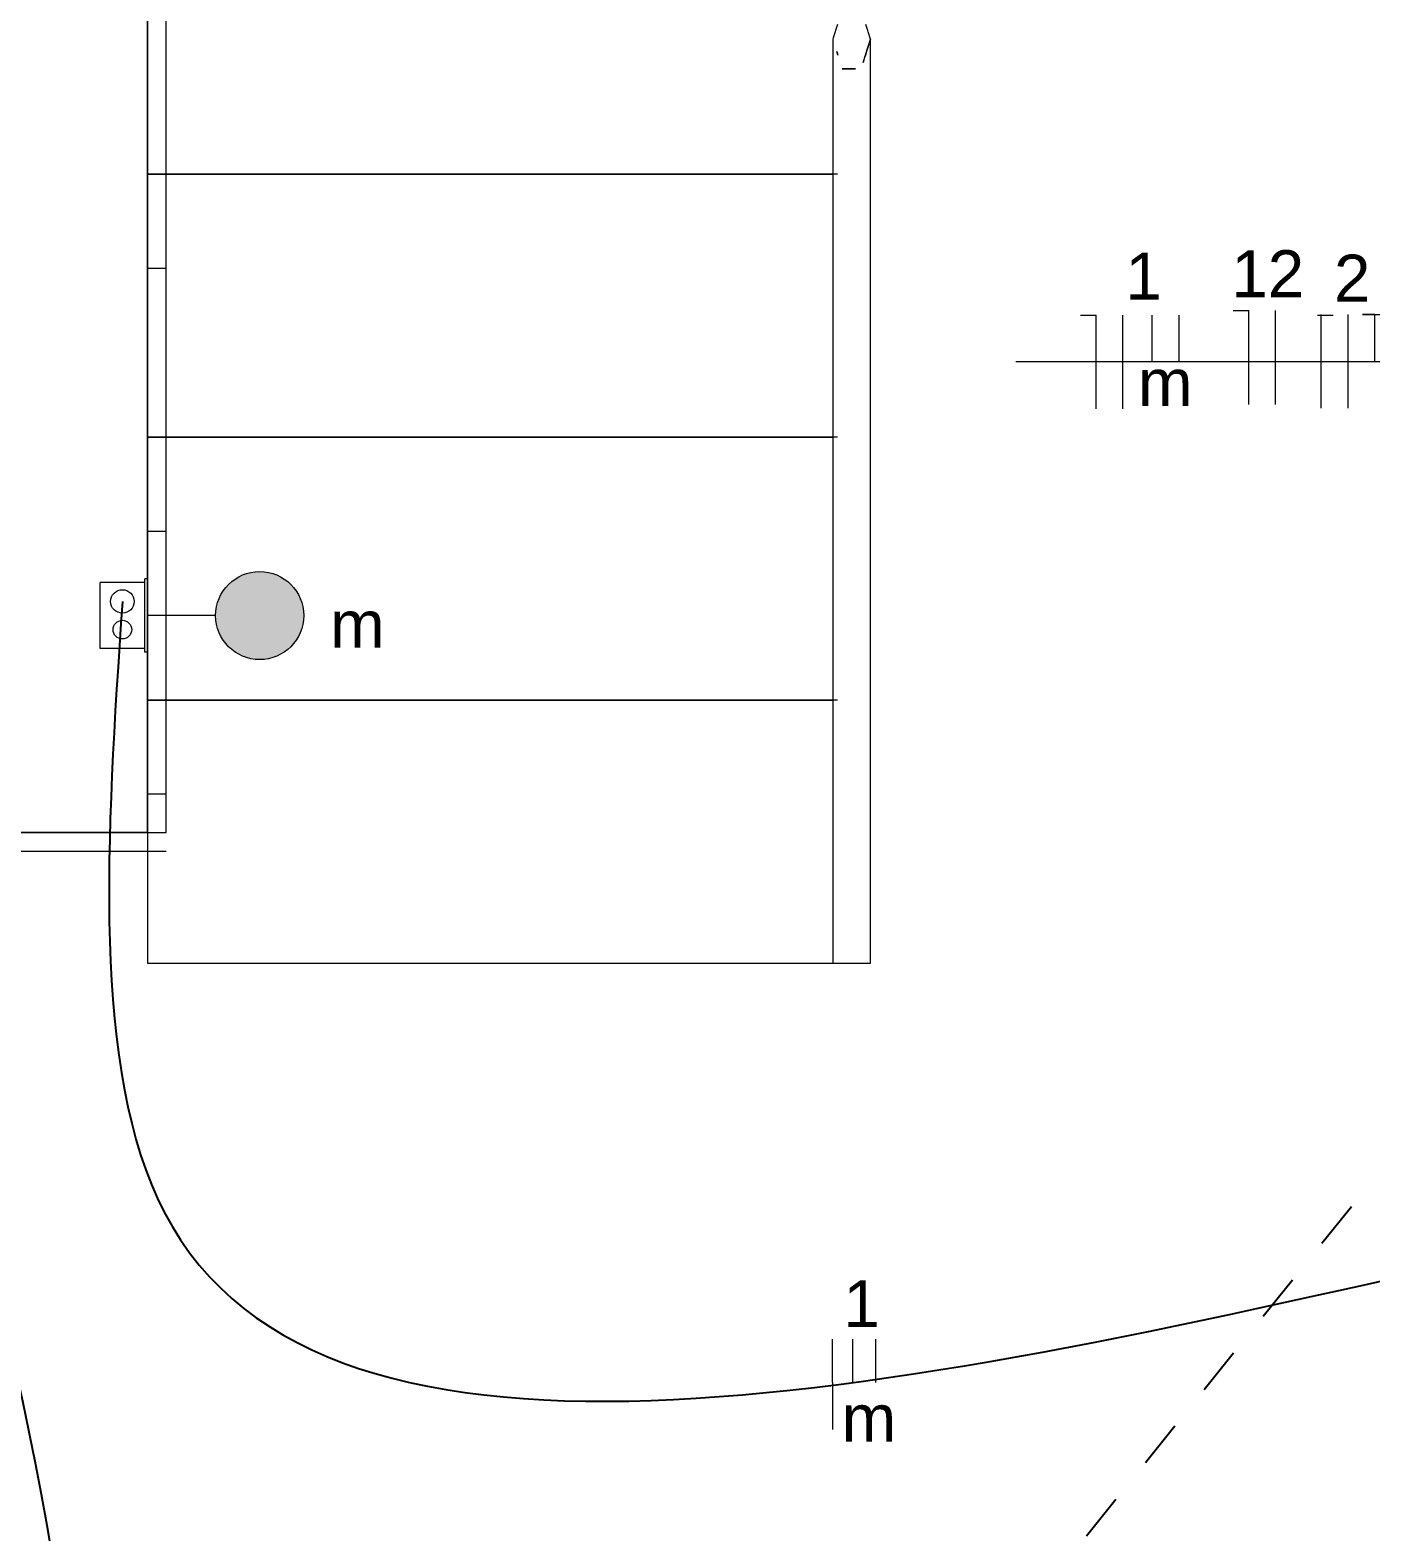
# Model space of a CAD drawing. Header units: millimetres. Extents: x 3.1 to 48, y 1.7 to 17.8.
# Drawn here: x 8.069 to 10.926, y 10.749 to 13.948 of the extents above; entities that cross this region are included whole.
import ezdxf

# ---------------------------------------------------------------- set-up
doc = ezdxf.new("R2010")
doc.units = ezdxf.units.MM
doc.linetypes.add('ACAD_ISO07W100', pattern=[3, 0, -3])
doc.layers.add('El- Eletroduto Piso', color=4, linetype='ACAD_ISO07W100')
doc.layers.add('EL-Eletroduto', color=30, linetype='Continuous')
for name, color, linetype, lineweight in [('EL-Fios (Fase 1)', 2, 'Continuous', 15), ('EL-Fios (Fase 2)', 18, 'Continuous', 15), ('EL-Fios (Neutro)', 154, 'Continuous', 15), ('EL-Fios (Retorno)', 10, 'Continuous', 15), ('EL-Fios (Terra)', 92, 'Continuous', 15), ('EL-Interruptor', 3, 'Continuous', 20), ('EL-Textos fios', 1, 'Continuous', 9), ('IFC-Caixa de passagem-Contorno', 44, 'Continuous', 5), ('IFC-Elemento construtivo genérico-Contorno', 253, 'Continuous', 5), ('IFC-Escada-Contorno', 253, 'Continuous', 5), ('IFC-Parede padrão-Contorno', 253, 'Continuous', 5), ('Textos', 2, 'Continuous', 9)]:
    doc.layers.add(name, color=color, linetype=linetype, lineweight=lineweight)
doc.styles.add('Arial', font='arial.ttf')

msp = doc.modelspace()

# ---------------------------------------------------------------- hatches: boundary and pattern name
at = {"layer": 'EL-Interruptor', "linetype": 'Continuous'}
msp.add_hatch(color=81, dxfattribs=at).paths.add_polyline_path([(8.6508, 12.6847), (8.6522, 12.701), (8.6508, 12.7172), (8.6466, 12.733), (8.6397, 12.7478), (8.6303, 12.7612), (8.6188, 12.7728), (8.6054, 12.7822), (8.5906, 12.7891), (8.5748, 12.7933), (8.5585, 12.7947), (8.5422, 12.7933), (8.5264, 12.7891), (8.5116, 12.7822), (8.4982, 12.7728), (8.4867, 12.7612), (8.4773, 12.7478), (8.4704, 12.733), (8.4662, 12.7172), (8.4647, 12.701), (8.4662, 12.6847), (8.4704, 12.6689), (8.4773, 12.6541), (8.4867, 12.6407), (8.4982, 12.6292), (8.5116, 12.6198), (8.5264, 12.6129), (8.5422, 12.6086), (8.5585, 12.6072), (8.5748, 12.6086), (8.5906, 12.6129), (8.6054, 12.6198), (8.6188, 12.6292), (8.6303, 12.6407), (8.6397, 12.6541), (8.6466, 12.6689)])

# ---------------------------------------------------------------- linework, layer by layer
at = {"layer": 'El- Eletroduto Piso', "ltscale": 0.01}
msp.add_line((5.6796, 4.977), (12.5478, 13.509), dxfattribs=at)
at = {"layer": 'EL-Eletroduto'}
for points in [[(8.1856, 8.463), (8.1856, 10.1606), (6.8436, 14.3227)], [(8.266, 12.731), (8.3551, 11.4307), (11.2096, 11.3435)]]:
    msp.add_spline(points, degree=3, dxfattribs=at)
at = {"layer": 'EL-Fios (Fase 1)'}
for p, q in [((10.3974, 13.141), (10.3974, 13.341)), ((10.8771, 13.1423), (10.8771, 13.3423)), ((9.7787, 11.0676), (9.7787, 11.1596)), ((9.7787, 11.0676), (9.7787, 10.9673))]:
    msp.add_line(p, q, dxfattribs=at)
at = {"layer": 'EL-Fios (Fase 2)'}
msp.add_line((10.7226, 13.1505), (10.7226, 13.3505), dxfattribs=at)
at = {"layer": 'EL-Fios (Neutro)'}
for p, q in [((10.3069, 13.341), (10.3402, 13.341)), ((10.3402, 13.141), (10.3402, 13.341)), ((10.6321, 13.3505), (10.6655, 13.3505)), ((10.6655, 13.1505), (10.6655, 13.3505)), ((10.8122, 13.341), (10.8455, 13.341)), ((10.82, 13.1423), (10.82, 13.3423))]:
    msp.add_line(p, q, dxfattribs=at)
at = {"layer": 'EL-Fios (Retorno)'}
for p, q in [((10.4599, 13.241), (10.4599, 13.341)), ((10.517, 13.241), (10.517, 13.341)), ((10.1697, 13.2423), (11.6583, 13.2423)), ((9.8221, 11.0676), (9.8221, 11.1596)), ((9.8711, 11.0676), (9.8711, 11.1596))]:
    msp.add_line(p, q, dxfattribs=at)
at = {"layer": 'EL-Fios (Terra)'}
msp.add_lwpolyline([(10.9342, 13.2423), (10.9342, 13.3423), (10.9076, 13.3423), (10.9609, 13.3423)], dxfattribs=at)
at = {"layer": 'EL-Interruptor'}
msp.add_line((8.4647, 12.701), (8.3196, 12.701), dxfattribs=at)
msp.add_circle((8.5585, 12.701), 0.0938, dxfattribs=at)
at = {"layer": 'IFC-Caixa de passagem-Contorno'}
for p, q in [((8.2186, 12.631), (8.2186, 12.771)), ((8.3136, 12.771), (8.2186, 12.771)), ((8.3136, 12.623), (8.3136, 12.779)), ((8.3196, 12.779), (8.3136, 12.779)), ((8.3196, 12.623), (8.3196, 12.779)), ((8.3136, 12.631), (8.2186, 12.631)), ((8.3196, 12.623), (8.3136, 12.623))]:
    msp.add_line(p, q, dxfattribs=at)
for centre, radius in [((8.266, 12.731), 0.025), ((8.266, 12.671), 0.0199)]:
    msp.add_circle(centre, radius, dxfattribs=at)
at = {"layer": 'IFC-Elemento construtivo genérico-Contorno', "lineweight": 5}
for p, q in [((8.3196, 14.079), (8.3196, 13.641)), ((8.3596, 13.641), (8.3596, 14.079)), ((8.3596, 13.641), (8.3196, 13.641)), ((8.3196, 13.641), (8.3196, 13.441)), ((8.3196, 13.641), (8.3596, 13.641)), ((8.3596, 13.441), (8.3596, 13.641)), ((8.3196, 13.441), (8.3596, 13.441)), ((8.3196, 13.441), (8.3196, 13.081)), ((8.3596, 13.081), (8.3596, 13.441)), ((8.3596, 13.081), (8.3196, 13.081)), ((8.3196, 13.081), (8.3196, 12.881)), ((8.3196, 13.081), (8.3596, 13.081)), ((8.3596, 12.881), (8.3596, 13.081)), ((8.3196, 12.881), (8.3596, 12.881)), ((8.3196, 12.881), (8.3196, 12.521)), ((8.3596, 12.521), (8.3596, 12.881)), ((8.3596, 12.521), (8.3196, 12.521)), ((8.3196, 12.521), (8.3196, 12.321)), ((8.3196, 12.521), (8.3596, 12.521)), ((8.3596, 12.321), (8.3596, 12.521)), ((8.3196, 12.321), (8.3196, 12.239)), ((8.3196, 12.321), (8.3596, 12.321)), ((8.3596, 12.239), (8.3596, 12.321)), ((8.3196, 12.239), (8.0116, 12.239)), ((8.3196, 12.239), (8.3596, 12.239)), ((8.0116, 12.199), (8.3596, 12.199))]:
    msp.add_line(p, q, dxfattribs=at)
at = {"layer": 'IFC-Escada-Contorno', "lineweight": 5}
for p, q in [((9.7896, 13.9599), (9.7805, 13.9312)), ((9.8538, 13.9466), (9.8496, 13.9599)), ((9.8546, 13.9442), (9.8538, 13.9466)), ((9.7805, 13.9312), (9.7796, 13.9284)), ((9.7796, 13.9284), (9.7796, 13.641)), ((9.8496, 13.897), (9.8596, 13.9284)), ((9.8596, 13.9284), (9.8511, 13.9019)), ((9.8596, 13.9284), (9.8546, 13.9442)), ((9.8596, 11.961), (9.8596, 13.9284)), ((9.788, 13.9019), (9.7896, 13.897)), ((9.7889, 13.899), (9.788, 13.9019)), ((9.7896, 13.897), (9.7889, 13.899)), ((9.7896, 13.897), (9.7904, 13.8945)), ((9.7904, 13.8945), (9.7896, 13.897)), ((9.8438, 13.8788), (9.8488, 13.8945)), ((9.848, 13.892), (9.8438, 13.8788)), ((9.8488, 13.8945), (9.848, 13.892)), ((9.8511, 13.9019), (9.8488, 13.8945)), ((9.8488, 13.8945), (9.8502, 13.899)), ((9.8488, 13.8945), (9.8496, 13.897)), ((9.8496, 13.897), (9.8488, 13.8945)), ((9.8502, 13.899), (9.8496, 13.897)), ((9.7996, 13.8656), (9.8096, 13.8656)), ((9.8079, 13.8656), (9.7996, 13.8656)), ((9.8096, 13.8656), (9.8079, 13.8656)), ((9.8096, 13.8656), (9.8196, 13.8656)), ((9.8179, 13.8656), (9.8096, 13.8656)), ((9.8196, 13.8656), (9.8179, 13.8656)), ((9.8196, 13.8656), (9.8279, 13.8656)), ((9.8279, 13.8656), (9.8196, 13.8656)), ((8.3596, 13.641), (9.7796, 13.641)), ((9.7896, 13.641), (8.3596, 13.641)), ((9.7796, 13.641), (9.7796, 13.081)), ((8.3596, 13.081), (9.7796, 13.081)), ((9.7896, 13.081), (8.3596, 13.081)), ((9.7796, 13.081), (9.7796, 12.521)), ((8.3596, 12.521), (9.7796, 12.521)), ((9.7896, 12.521), (8.3596, 12.521)), ((9.7796, 12.521), (9.7796, 11.961)), ((8.3196, 12.239), (8.3196, 12.199)), ((8.3196, 12.199), (8.3196, 11.961)), ((8.3196, 11.961), (8.3596, 11.961)), ((8.3596, 11.961), (9.7796, 11.961)), ((9.7796, 11.961), (9.7856, 11.961)), ((9.7856, 11.961), (9.7896, 11.961)), ((9.7896, 11.961), (9.7946, 11.961)), ((9.7946, 11.961), (9.7996, 11.961)), ((9.7996, 11.961), (9.8096, 11.961)), ((9.8096, 11.961), (9.8196, 11.961)), ((9.8196, 11.961), (9.8296, 11.961)), ((9.8296, 11.961), (9.8396, 11.961)), ((9.8396, 11.961), (9.8446, 11.961)), ((9.8446, 11.961), (9.8496, 11.961)), ((9.8496, 11.961), (9.8536, 11.961)), ((9.8536, 11.961), (9.8596, 11.961))]:
    msp.add_line(p, q, dxfattribs=at)
at = {"layer": 'IFC-Parede padrão-Contorno', "lineweight": 5}
for p, q in [((8.3196, 13.641), (8.3196, 14.079)), ((8.3196, 13.5652), (8.3196, 13.641)), ((8.3196, 13.441), (8.3196, 13.5652)), ((8.3196, 13.081), (8.3196, 13.441)), ((8.3196, 12.881), (8.3196, 13.081)), ((8.3196, 12.521), (8.3196, 12.881)), ((8.3196, 12.321), (8.3196, 12.521)), ((8.3196, 12.239), (8.3196, 12.321)), ((8.0116, 12.239), (8.127, 12.239)), ((8.127, 12.239), (8.3196, 12.239))]:
    msp.add_line(p, q, dxfattribs=at)

# ---------------------------------------------------------------- texts
at = {"layer": 'EL-Textos fios', "char_height": 0.1, "width": 0.155335, "attachment_point": 8, "line_spacing_factor": 0.6, "style": 'Arial'}
for s, insert in [('1', (10.4416, 13.374)), ('12', (10.706, 13.379)), ('2', (10.886, 13.3695)), ('m', (10.4876, 13.1474)), ('1', (9.8409, 11.1855)), ('m', (9.8564, 10.942))]:
    msp.add_mtext(s, dxfattribs=dict(at, insert=insert))
at = {"layer": 'Textos', "insert": (8.7085, 12.6324), "char_height": 0.1, "width": 0.155335, "attachment_point": 7, "line_spacing_factor": 0.6, "style": 'Arial'}
msp.add_mtext('m', dxfattribs=at)

doc.saveas('drawing.dxf')
